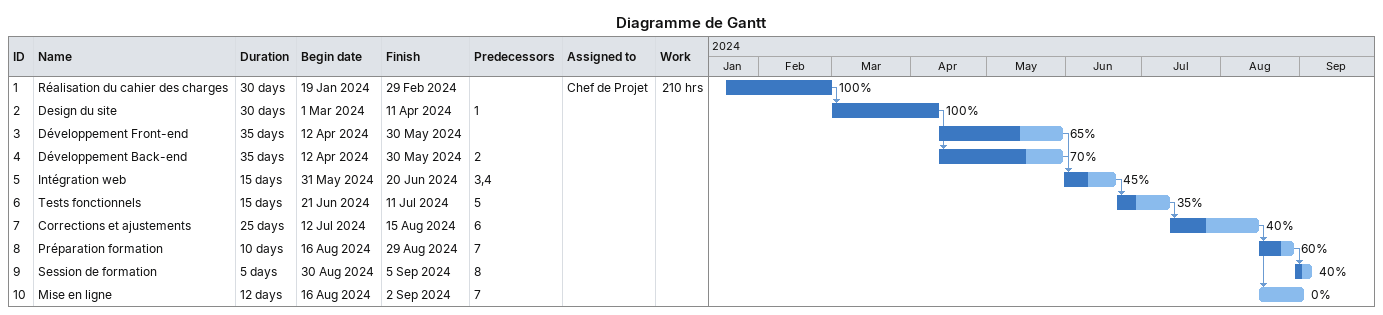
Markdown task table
Diagramme de Gantt

| ID | Task | Duration | Start | Finish | Predecessors | Resources | % complete | Work (h) |
|---|---|---|---|---|---|---|---|---|
| 1 | Réalisation du cahier des charges | 30d | 2024-01-19 | 2024-02-29 |  | Chef de Projet | 100 | 210 |
| 2 | Design du site | 30d | 2024-03-01 | 2024-04-11 | 1 |  | 100 |  |
| 3 | Développement Front-end | 35d | 2024-04-12 | 2024-05-30 |  |  | 65 |  |
| 4 | Développement Back-end | 35d | 2024-04-12 | 2024-05-30 | 2 |  | 70 |  |
| 5 | Intégration web | 15d | 2024-05-31 | 2024-06-20 | 3, 4 |  | 45 |  |
| 6 | Tests fonctionnels | 15d | 2024-06-21 | 2024-07-11 | 5 |  | 35 |  |
| 7 | Corrections et ajustements | 25d | 2024-07-12 | 2024-08-15 | 6 |  | 40 |  |
| 8 | Préparation formation | 10d | 2024-08-16 | 2024-08-29 | 7 |  | 60 |  |
| 9 | Session de formation | 5d | 2024-08-30 | 2024-09-05 | 8 |  | 40 |  |
| 10 | Mise en ligne | 12d | 2024-08-16 | 2024-09-02 | 7 |  | 0 |  |
